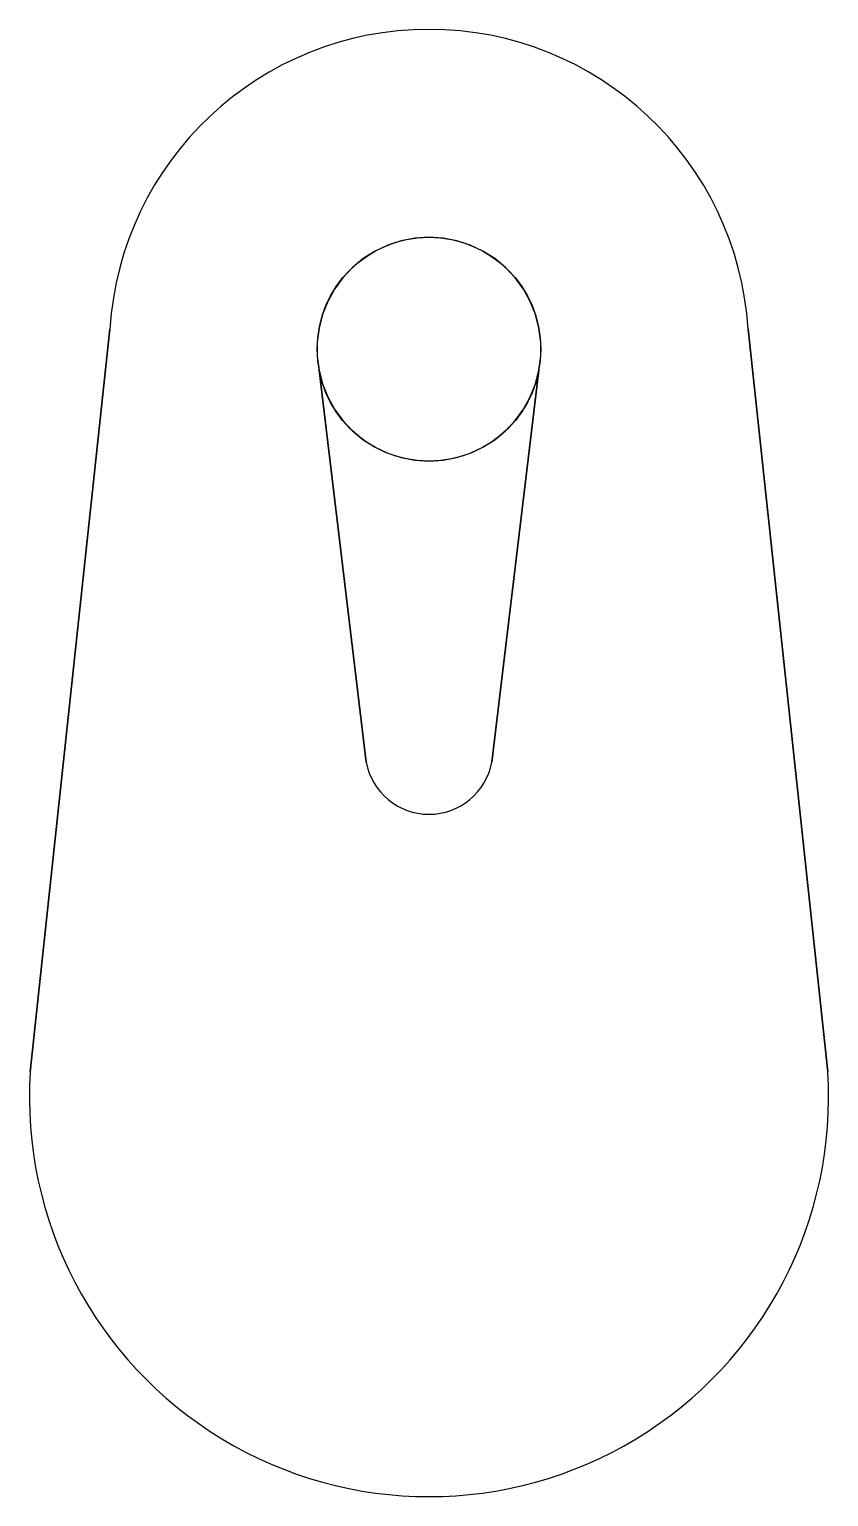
# Model space of a CAD drawing. Extents: x -13.5 to 11.5, y -34.9 to 11.
import ezdxf

# ---------------------------------------------------------------- set-up
doc = ezdxf.new("R2010")
doc.units = 0

msp = doc.modelspace()

# ---------------------------------------------------------------- linework, layer by layer
at = {"layer": 'layer0'}
for points in [[(-2.288, 4.254, 0), (-2.686, 4.067, 0)], [(-1.87, 4.39, 0), (-2.288, 4.254, 0)], [(-1.439, 4.472, 0), (-1.87, 4.39, 0)], [(-1, 4.5, 0), (-1.439, 4.472, 0)], [(-0.561, 4.472, 0), (-1, 4.5, 0)], [(-0.13, 4.39, 0), (-0.561, 4.472, 0)], [(0.288, 4.254, 0), (-0.13, 4.39, 0)], [(0.686, 4.067, 0), (0.288, 4.254, 0)], [(-3.057, 3.832, 0), (-3.396, 3.551, 0)], [(-2.686, 4.067, 0), (-3.057, 3.832, 0)], [(1.057, 3.832, 0), (0.686, 4.067, 0)], [(1.396, 3.551, 0), (1.057, 3.832, 0)], [(-3.697, 3.231, 0), (-3.955, 2.875, 0)], [(-3.396, 3.551, 0), (-3.697, 3.231, 0)], [(1.697, 3.231, 0), (1.396, 3.551, 0)], [(1.955, 2.875, 0), (1.697, 3.231, 0)], [(-3.955, 2.875, 0), (-4.167, 2.49, 0)], [(2.167, 2.49, 0), (1.955, 2.875, 0)], [(-4.167, 2.49, 0), (-4.329, 2.082, 0)], [(2.329, 2.082, 0), (2.167, 2.49, 0)], [(-4.329, 2.082, 0), (-4.438, 1.656, 0)], [(2.438, 1.656, 0), (2.329, 2.082, 0)], [(-13.475, -21.59, 0), (-10.98, 1.628, 0)], [(-10.98, 1.628, 3), (-13.475, -21.59, 3)], [(-4.438, 1.656, 0), (-4.493, 1.22, 0)], [(2.493, 1.22, 0), (2.438, 1.656, 0)], [(8.98, 1.628, 0), (11.475, -21.59, 0)], [(11.475, -21.59, 3), (8.98, 1.628, 3)], [(-4.493, 1.22, 0), (-4.493, 0.78, 0)], [(2.493, 0.78, 0), (2.493, 1.22, 0)], [(-4.493, 0.78, 0), (-4.438, 0.344, 0)], [(2.438, 0.344, 0), (2.493, 0.78, 0)], [(-2.965, -11.915, 1.5), (-4.438, 0.344, 1.5)], [(-4.438, 0.344, 1.5), (-4.329, -0.082, 1.5)], [(-4.438, 0.344, 0), (-2.965, -11.915, 0)], [(2.438, 0.344, 1.5), (0.965, -11.915, 1.5)], [(0.965, -11.915, 0), (2.438, 0.344, 0)], [(2.329, -0.082, 1.5), (2.438, 0.344, 1.5)], [(-4.329, -0.082, 1.5), (-4.167, -0.49, 1.5)], [(2.167, -0.49, 1.5), (2.329, -0.082, 1.5)], [(-4.167, -0.49, 1.5), (-3.955, -0.875, 1.5)], [(-3.955, -0.875, 1.5), (-3.697, -1.231, 1.5)], [(1.697, -1.231, 1.5), (1.955, -0.875, 1.5)], [(1.955, -0.875, 1.5), (2.167, -0.49, 1.5)], [(-3.697, -1.231, 1.5), (-3.396, -1.551, 1.5)], [(1.396, -1.551, 1.5), (1.697, -1.231, 1.5)], [(-3.396, -1.551, 1.5), (-3.057, -1.832, 1.5)], [(-3.057, -1.832, 1.5), (-2.686, -2.067, 1.5)], [(0.686, -2.067, 1.5), (1.057, -1.832, 1.5)], [(1.057, -1.832, 1.5), (1.396, -1.551, 1.5)], [(-2.686, -2.067, 1.5), (-2.288, -2.254, 1.5)], [(-2.288, -2.254, 1.5), (-1.87, -2.39, 1.5)], [(-0.13, -2.39, 1.5), (0.288, -2.254, 1.5)], [(0.288, -2.254, 1.5), (0.686, -2.067, 1.5)], [(-1.87, -2.39, 1.5), (-1.439, -2.472, 1.5)], [(-1.439, -2.472, 1.5), (-1, -2.5, 1.5)], [(-1, -2.5, 1.5), (-0.561, -2.472, 1.5)], [(-0.561, -2.472, 1.5), (-0.13, -2.39, 1.5)]]:
    msp.add_polyline3d(points, dxfattribs=at)
msp.add_circle((-1, 1, 3), 3.5, dxfattribs=at)
for centre, radius, start, end in [((-1, 1), 10, 3.6, 176.4), ((-1, 1, 3), 10, 3.6, 176.4), ((-1, -11.54, 1.5), 2, 190.8, -10.8), ((-1, -11.54), 2, 190.8, -10.8), ((-1, -22.375), 12.5, 176.4, 3.6), ((-1, -22.375, 3), 12.5, 176.4, 3.6), ((-1, -22.375, 3), 12.5, 176.4, 3.6)]:
    msp.add_arc(centre, radius, start, end, dxfattribs=at)

doc.saveas('drawing.dxf')
